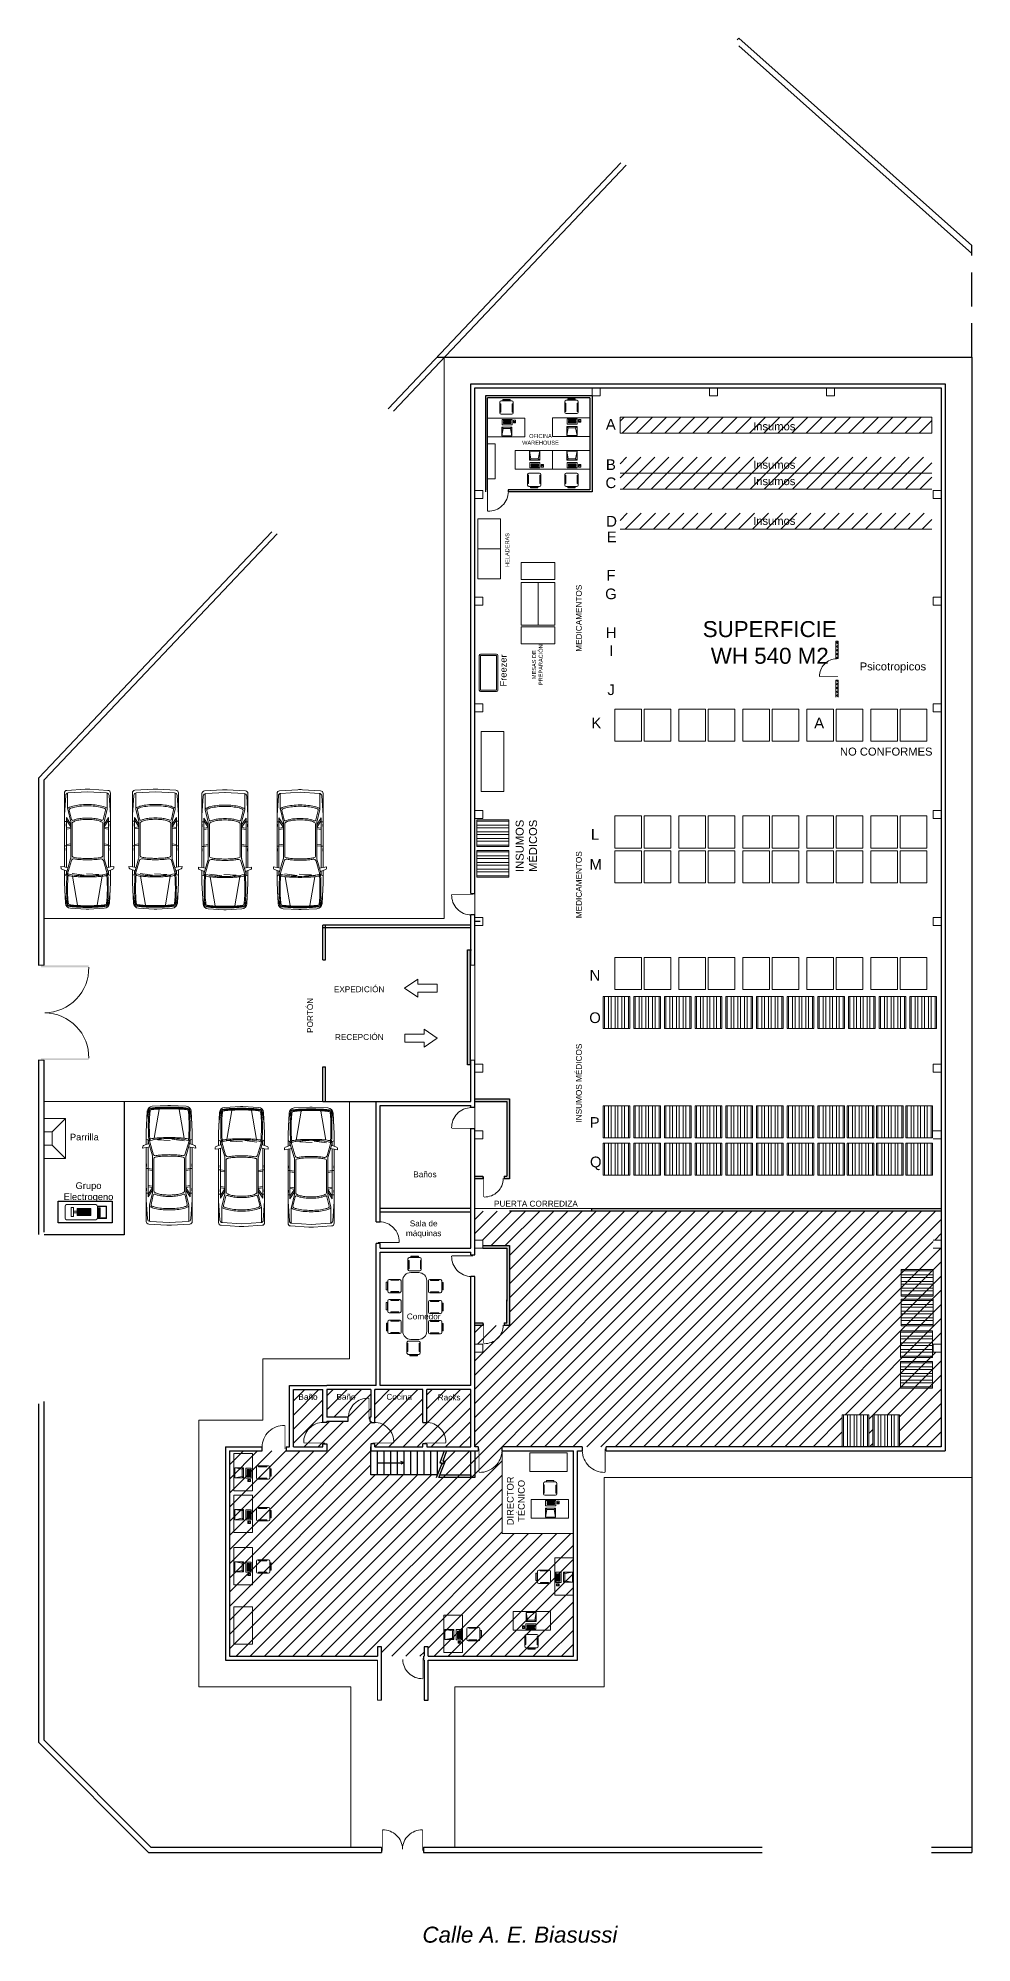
# Model space of a CAD drawing. Header units: millimetres. Extents: x 129.4 to 164.4, y 56.8 to 128.2.
import ezdxf

# ---------------------------------------------------------------- set-up
doc = ezdxf.new("R2010")
doc.units = ezdxf.units.MM
doc.linetypes.add('HIDDENX2', pattern=[19.05, 12.7, -6.35])
for name, color, linetype, lineweight in [('MOBILIARIO', 252, 'Continuous', 13), ('Rayado', 7, 'Continuous', 5), ('Textos', 7, 'Continuous', 13), ('Vereda', 253, 'Continuous', 9)]:
    doc.layers.add(name, color=color, linetype=linetype, lineweight=lineweight)
doc.styles.add('Tam', font='arial.ttf', dxfattribs={"height": 0.05})
pattern_1 = [(45, (7.44828, 58.65424), (-0.26516504, 0.26516504), [])]

# ---------------------------------------------------------------- blocks, each defined once
blk = doc.blocks.new('A$C55652626')
at = {"layer": 'MOBILIARIO', "linetype": 'Continuous'}
for p, q in [((0.0549, 0.05), (0.0549, 0.4483)), ((0.1049, 0.4983), (0.5023, 0.4983)), ((0.5023, 0), (0.1049, 0)), ((0.5523, 0.4483), (0.5523, 0.05))]:
    blk.add_line(p, q, dxfattribs=at)
for points in [[(0, 0.1087), (0, 0.3889), (0.0427, 0.3889), (0.0427, 0.1087)], [(0.1654, 0.4663), (0.1654, 0.4876), (0.4749, 0.4876), (0.4749, 0.4663)], [(0.1681, 0.0207), (0.1681, 0.0394), (0.4749, 0.0394), (0.4749, 0.0207)]]:
    blk.add_lwpolyline(points, close=True, dxfattribs=at)
for centre, start, end in [((0.1049, 0.4483), 90, 180), ((0.1049, 0.05), 180, 270), ((0.5023, 0.4483), 0, 90), ((0.5023, 0.05), 270, 0)]:
    blk.add_arc(centre, 0.05, start, end, dxfattribs=at)
blk = doc.blocks.new('A$C72337FE4')
at = {"linetype": 'Continuous'}
for p, q in [((0.53477, 1.370186), (0.91577, 1.370186)), ((0.58557, 1.090785), (0.53477, 1.370186)), ((0.53477, 1.039985), (0.53477, 1.370186)), ((0.53477, 1.039985), (0.58557, 1.090785)), ((0.91577, 1.039985), (0.53477, 1.039985)), ((0.545277, 0.749245), (0.545277, 0.952445)), ((0.545277, 0.952445), (0.926277, 0.952445)), ((0.926277, 0.749245), (0.545277, 0.749245)), ((0.86497, 1.090785), (0.58557, 1.090785)), ((0.596077, 0.901645), (0.596077, 0.825445)), ((0.875477, 0.901645), (0.596077, 0.901645)), ((0.875477, 0.876245), (0.596077, 0.876245)), ((0.596077, 0.850845), (0.875477, 0.850845)), ((0.596077, 0.825445), (0.875477, 0.825445)), ((0.596077, 0.800045), (0.596077, 0.774645)), ((0.875477, 0.800045), (0.596077, 0.800045)), ((0.596077, 0.774645), (0.875477, 0.774645)), ((0.91577, 1.370186), (0.86497, 1.090785)), ((0.86497, 1.090785), (0.91577, 1.039985)), ((0.875477, 0.825445), (0.875477, 0.901645)), ((0.875477, 0.774645), (0.875477, 0.800045)), ((0.91577, 1.370186), (0.91577, 1.039985)), ((0.926277, 0.952445), (0.926277, 0.749245)), ((1.053277, 0.876245), (0.977077, 0.876245)), ((0.977077, 0.876245), (0.977077, 0.774645)), ((0.977077, 0.774645), (1.053277, 0.774645)), ((1.040577, 0.850845), (0.989777, 0.850845)), ((0.989777, 0.850845), (0.989777, 0.825445)), ((0.989777, 0.825445), (1.040577, 0.825445)), ((1.015177, 0.850845), (1.015177, 0.825445)), ((1.040577, 0.825445), (1.040577, 0.850845)), ((1.053277, 0.774645), (1.053277, 0.876245))]:
    blk.add_line(p, q, dxfattribs=at)
at = {"layer": 'MOBILIARIO'}
blk.add_lwpolyline([(0, 1.406141), (0, 0.706141), (1.4, 0.706141), (1.4, 1.406141)], close=True, dxfattribs=at)
at = {"layer": 'MOBILIARIO', "rotation": 90}
blk.add_blockref('A$C55652626', (0.961163, 0), dxfattribs=at)
blk = doc.blocks.new('A$C0FBA5808')
for p, q in [((0, 0.05), (0, 1.35)), ((0.05, 1.4), (0.65, 1.4)), ((0.05, 1.35), (0.65, 1.35)), ((0.05, 0.05), (0.05, 1.35)), ((0.65, 1.35), (0.65, 0.05)), ((0.7, 1.35), (0.7, 0.05)), ((0.65, 0.05), (0.05, 0.05)), ((0.65, 0), (0.05, 0))]:
    blk.add_line(p, q)
for centre, start, end in [((0.05, 1.35), 90, 180), ((0.65, 1.35), 0, 90), ((0.05, 0.05), 180, 270), ((0.65, 0.05), 270, 0)]:
    blk.add_arc(centre, 0.05, start, end)
blk = doc.blocks.new('A$C4A8872E1')
at = {"layer": 'MOBILIARIO'}
for p, q in [((0, 1.032754), (0.477751, 1.732104)), ((0.267751, 0), (0.477751, 0))]:
    blk.add_line(p, q, dxfattribs=at)
at = {"layer": 'MOBILIARIO', "linetype": 'Continuous'}
for p, q in [((0, 1.032754), (0.267751, 1.032754)), ((0.267751, 1.032754), (0.267751, 0)), ((0.956254, 1.032754), (0.477751, 1.732104)), ((0.688503, 0), (0.688503, 1.032754)), ((0.688503, 1.032754), (0.956254, 1.032754)), ((0.267751, 0), (0.688503, 0))]:
    blk.add_line(p, q, dxfattribs=at)
blk = doc.blocks.new('A$C321A6400')
at = {"layer": 'MOBILIARIO', "linetype": 'Continuous'}
blk.add_arc((0.046696, 0.751474), 0.751667, 268.703012, 359.339479, dxfattribs=at)
blk.add_solid([(0, 0.805135), (0, 0), (0.029682, 0.805135), (0.029682, 0)], dxfattribs=at)
blk = doc.blocks.new('A$C04FE6DDC')
at = {"ltscale": 0.1}
blk.add_hatch(color=256, dxfattribs=at).paths.add_polyline_path([(0.1, 4.3), (0, 4.3), (0, 0), (0.1, 0)])
for p, q in [((0, 0), (0, 4.3)), ((0, 4.3), (0.1, 4.3)), ((0.1, 4.3), (0.1, 0)), ((0.1, 0), (0, 0))]:
    blk.add_line(p, q, dxfattribs=at)
blk = doc.blocks.new('car6')
for p, q in [((0, 909.500232), (30.959333, 1496.602268)), ((223.184557, 1686.692142), (998.172752, 1727.05611)), ((998.172752, 1727.05611), (1463.675517, 1727.05611)), ((1264.975588, 1715.126791), (1264.975588, 1726.834377)), ((1272.235185, 980.406231), (1335.555481, 1440.917474)), ((1345.09626, 1654.166791), (1325.935588, 1654.166791)), ((1819.745658, 1464.523549), (1328.405708, 1605.919774)), ((1344.251368, 1654.278463), (1438.1528, 1654.278463)), ((1887.210504, 1494.1841), (1344.419368, 1654.109868)), ((1438.052126, 1653.991391), (1463.712456, 1727.161442)), ((1463.675517, 1727.05611), (1500.416474, 1821.91487)), ((1535.865437, 1854.344388), (1598.732444, 1858.486726)), ((1554.764205, 1592.134722), (1580.61372, 1726.286069)), ((1566.502467, 1654.278463), (3433.627405, 1654.278463)), ((1580.762098, 1727.05611), (1598.732444, 1858.486726)), ((1580.762098, 1727.05611), (4351.460729, 1727.05611)), ((1921.697959, 1488.151749), (3265.025607, 1488.151749)), ((1992.177982, 1437.351749), (3217.305672, 1437.351749)), ((2194.158153, 1727.25572), (2194.158153, 1712.124832)), ((2194.158153, 1712.124832), (2290.617562, 1712.124832)), ((2290.617562, 1712.124832), (2290.617562, 1725.364359)), ((2370.054722, 1654.278463), (2370.054722, 1727.05611)), ((2394.434049, 1488.151749), (2370.415729, 1654.278463)), ((2445.762236, 1488.151749), (2421.743916, 1654.278463)), ((3024.987573, 1488.151749), (3000.969253, 1654.278463)), ((3076.315761, 1488.151749), (3052.297441, 1654.278463)), ((3081.649358, 1488.151749), (3339.763592, 1654.278463)), ((3107.685493, 1727.25572), (3107.685493, 1712.124832)), ((3107.685493, 1712.124832), (3204.144902, 1712.124832)), ((3175.513171, 1488.151749), (3433.627405, 1654.278463)), ((3204.144902, 1712.124832), (3204.144902, 1725.364359)), ((3276.939085, 1489.568461), (3745.34608, 1602.569371)), ((3291.147505, 1654.278463), (3291.147505, 1727.05611)), ((3364.406069, 1458.41209), (3715.014553, 1542.994682)), ((3535.701423, 1727.05611), (4259.594475, 1677.271644)), ((3768.789237, 1604.615017), (4352.698191, 1604.615017)), ((4396.856106, 860.91611), (4354.044956, 1581.933069)), ((4493.265393, 951.350728), (4452.882105, 1631.478113)), ((0, 816.644371), (30.959333, 229.542336)), ((69.406855, 1102.167347), (130.395375, 1102.167347)), ((73.980507, 1221.586971), (1231.702188, 1420.764895)), ((1223.305865, 827.861881), (1301.017137, 1202.027266)), ((1297.407217, 436.974205), (1321.065129, 901.215918)), ((4396.856106, 865.228494), (4354.044956, 144.211535)), ((4493.265393, 774.793876), (4452.882105, 94.666491)), ((69.406855, 623.977257), (130.395375, 623.977257)), ((73.980507, 504.557633), (1231.702188, 305.379709)), ((223.184557, 39.452462), (998.172752, -0.911506)), ((1261.71872, 280.800622), (1307.107857, 660.245748)), ((1264.975588, 11.017813), (1264.975588, -0.689773)), ((1345.09626, 71.977813), (1325.935588, 71.977813)), ((1819.745658, 261.621055), (1328.405708, 120.22483)), ((1344.251368, 71.866141), (1438.1528, 71.866141)), ((1887.210504, 231.960504), (1344.419368, 72.034736)), ((1438.052126, 72.153213), (1463.712456, -1.016838)), ((1554.764205, 134.009882), (1580.61372, -0.141465)), ((1566.502467, 71.866141), (3433.627405, 71.866141)), ((1921.697959, 237.992855), (3265.025607, 237.992855)), ((1992.177982, 288.792855), (3217.305672, 288.792855)), ((2194.158153, -1.111116), (2194.158153, 14.019772)), ((2194.158153, 14.019772), (2290.617562, 14.019772)), ((2290.617562, 14.019772), (2290.617562, 0.780245)), ((2370.054722, 71.866141), (2370.054722, -0.911506)), ((2394.434049, 237.992855), (2370.415729, 71.866141)), ((2445.762236, 237.992855), (2421.743916, 71.866141)), ((3024.987573, 237.992855), (3000.969253, 71.866141)), ((3076.315761, 237.992855), (3052.297441, 71.866141)), ((3081.649358, 237.992855), (3339.763592, 71.866141)), ((3107.685493, 14.019772), (3204.144902, 14.019772)), ((3107.685493, -1.111116), (3107.685493, 14.019772)), ((3175.513171, 237.992855), (3433.627405, 71.866141)), ((3204.144902, 14.019772), (3204.144902, 0.780245)), ((3276.939085, 236.576142), (3745.34608, 123.575233)), ((3291.147505, 71.866141), (3291.147505, -0.911506)), ((3364.406069, 267.732514), (3715.014553, 183.149922)), ((3535.701423, -0.911506), (4259.594475, 48.87296)), ((3768.789237, 121.529587), (4352.698191, 121.529587)), ((998.172752, -0.911506), (1463.675517, -0.911506)), ((1463.675517, -0.911506), (1500.416474, -95.770266)), ((1535.865437, -128.199785), (1598.732444, -132.342122)), ((1580.762098, -0.911506), (4351.460729, -0.911506)), ((1580.762098, -0.911506), (1598.732444, -132.342122))]:
    blk.add_line(p, q)
for points in [[(3362.9348, 860.91611, 0.000092), (3362.934953, 861.744036, 0.026421), (3350.410055, 1098.603338, 0.036264), (3319.766679, 1268.781933, 0.075893), (3258.159489, 1413.627764, 0.259914), (3215.549246, 1437.382551, 0.259914)], [(3362.9348, 865.228494, -0.000092), (3362.934953, 864.400568, -0.026421), (3350.410055, 627.541266, -0.036264), (3319.766679, 457.362671, -0.075893), (3258.159489, 312.516839, -0.259914), (3215.549246, 288.762053, -0.259914)]]:
    blk.add_lwpolyline(points, format="xyb")
for centre, radius, start, end in [((233.753565, 1483.76719), 203.2, 92.981461, 176.378515), ((3985.292965, 1035.014143), 3915.759768, 173.922511, 177.474774), ((1655.435293, 1283.078321), 1572.733391, 168.779956, 173.922511), ((3985.292965, 1035.014143), 3885.279768, 173.922511, 177.474774), ((162.590395, 1579.212338), 50.8, 106.744463, 168.779956), ((1655.435293, 1283.078321), 1542.253391, 169.433357, 173.922511), ((3985.292965, 1035.014143), 3854.799768, 173.922511, 177.474774), ((189.273557, 1556.579656), 50.8, 100.298968, 169.433357), ((556.701217, 269.266772), 1418.747633, 100.119464, 106.744463), ((1655.435293, 1283.078321), 1511.773391, 170.424294, 173.922511), ((214.818141, 1526.112203), 50.8, 99.388551, 170.424294), ((440.680953, 173.032393), 1457.003651, 96.816657, 100.298968), ((444.210492, 138.744964), 1457.003651, 96.427481, 99.388551), ((692.619075, -1934.572521), 3579.613198, 91.696177, 96.816657), ((681.827199, -1970.522584), 3579.613198, 91.307, 96.427481), ((918.321537, -1756.871097), 3476.903099, 94.848076, 100.119464), ((793.836845, -5352.646411), 6999.185416, 88.034885, 91.696177), ((759.82586, -5389.205132), 6999.185416, 87.645708, 91.307), ((793.836845, -5352.646411), 6999.185416, 85.567777, 88.034885), ((759.82586, -5389.205132), 6999.185416, 85.699385, 87.645708), ((2840.09819, 1221.75298), 1620.661421, 168.092804, 174.805571), ((1294.073963, 1547.754176), 40.64, 129.25741, 168.092804), ((1325.935588, 1715.126791), 60.96, 180, 270), ((1337.505673, 1494.610448), 109.273587, 123.462446, 129.25741), ((2778.518499, 1150.800269), 1519.855542, 160.661032, 172.179392), ((1337.505673, 1494.610448), 109.273587, 108.971933, 123.462446), ((1326.478295, 1526.687315), 75.354146, 91.501103, 108.971933), ((1325.838206, 1551.113364), 50.919712, 88.483222, 91.501103), ((1548.35409, 1805.103414), 50.8, 104.231458, 160.674515), ((1785.258202, 1368.955901), 101.6, 347.612481, 70.15703), ((1921.697959, 1589.751749), 101.6, 250.15703, 270), ((1992.177982, 1396.711749), 40.64, 90, 162.634023), ((3265.025607, 1538.951749), 50.8, 270, 283.56317), ((3376.319547, 1409.028803), 50.8, 103.56317, 205.637497), ((3726.928031, 1493.611395), 50.8, 21.216341, 103.56317), ((3757.259558, 1553.186084), 50.8, 23.697086, 103.56317), ((2814.573153, 1139.432866), 1029.489866, 14.361415, 21.216341), ((2814.573153, 1139.432866), 1080.289866, 14.361415, 23.697086), ((4252.62358, 1575.911067), 101.6, 3.398008, 86.065779), ((4351.460729, 1625.45611), 101.6, 3.398008, 90), ((913.131304, 861.348576), 914.4, 176.981449, 180.027098), ((913.131304, 864.796028), 914.4, 179.972902, 183.018551), ((7813.229669, 866.194209), 7747.417318, 177.474774, 180), ((7813.229663, 866.194209), 7747.417312, 180, 180.039034), ((7813.229669, 859.950395), 7747.417318, 180, 182.525226), ((7813.22967, 866.194209), 7716.93732, 180, 180.039034), ((7813.229669, 866.194209), 7716.937318, 177.474774, 180), ((7813.229669, 859.950395), 7716.937318, 180, 182.525226), ((7813.229669, 866.194209), 7686.457318, 177.474774, 180), ((7813.229678, 866.194209), 7686.457327, 180, 180.039034), ((7813.229669, 859.950395), 7686.457318, 180, 182.525226), ((9220.793278, 853.240088), 8014.102576, 177.843502, 179.945121), ((9220.793278, 872.904516), 8014.102576, 180.054879, 182.156498), ((5248.264847, 1002.828738), 4038.758704, 174.805571, 177.843502), ((6098.620557, 860.418188), 4855.129652, 176.74384, 179.993207), ((6098.620557, 865.726416), 4855.129652, 180.006793, 183.25616), ((4039.991936, 977.537653), 2793.172143, 172.179392, 176.74384), ((6098.620557, 860.418188), 4250.609652, 176.74384, 179.993207), ((6098.620557, 865.726416), 4250.609652, 180.006793, 183.25616), ((4039.991936, 977.537653), 2188.652143, 172.179392, 176.74384), ((2778.518499, 1150.800269), 915.335542, 167.612481, 172.179392), ((6098.620557, 860.418188), 4199.809652, 176.74384, 179.993207), ((6098.620557, 865.726416), 4199.809652, 180.006793, 183.25616), ((4039.991936, 977.537653), 2137.852143, 172.179392, 176.74384), ((2778.518499, 1150.800269), 864.535542, 162.634023, 172.179392), ((2814.573153, 1139.432866), 572.289866, 14.361415, 25.637497), ((2163.453292, 972.721018), 1244.413302, 6.053856, 14.361415), ((1117.040427, 861.744036), 2296.694526, 0, 6.053856), ((1117.040427, 864.400568), 2296.694526, 353.946144, 360), ((1117.040458, 861.744036), 2296.694495, 359.978879, 0), ((2163.453292, 972.721018), 1701.613302, 6.053856, 14.361415), ((1117.040427, 861.744036), 2753.894526, 360, 6.053856), ((1117.040427, 864.400568), 2753.894526, 353.946144, 0), ((2163.453292, 972.721018), 1752.413302, 6.053856, 14.361415), ((1117.040487, 861.744036), 2753.894466, 359.978879, 0), ((1117.040427, 861.744036), 2804.694526, 360, 6.053856), ((1117.040427, 864.400568), 2804.694526, 353.946144, 0), ((1117.040476, 861.744036), 2804.694477, 359.978879, 0), ((2971.944754, 861.020694), 1524, 359.996068, 3.398008), ((2971.944754, 865.12391), 1524, 356.601992, 0.003932), ((233.753565, 242.377414), 203.2, 183.621485, 267.018539), ((3985.292965, 691.130461), 3915.759768, 182.525226, 186.077489), ((1655.435293, 443.066283), 1572.733391, 186.077489, 191.220044), ((3985.292965, 691.130461), 3885.279768, 182.525226, 186.077489), ((162.590395, 146.932265), 50.8, 191.220044, 253.255537), ((1655.435293, 443.066283), 1542.253391, 186.077489, 190.566643), ((3985.292965, 691.130461), 3854.799768, 182.525226, 186.077489), ((189.273557, 169.564948), 50.8, 190.566643, 259.701032), ((556.701217, 1456.877832), 1418.747633, 253.255537, 259.880536), ((1655.435293, 443.066283), 1511.773391, 186.077489, 189.575706), ((214.818141, 200.0324), 50.8, 189.575706, 260.611449), ((440.680953, 1553.112211), 1457.003651, 259.701032, 263.183343), ((444.210492, 1587.39964), 1457.003651, 260.611449, 263.572519), ((692.619075, 3660.717125), 3579.613198, 263.183343, 268.303823), ((681.827199, 3696.667188), 3579.613198, 263.572519, 268.693), ((918.321537, 3483.015701), 3476.903099, 259.880536, 265.151924), ((793.836845, 7078.791014), 6999.185416, 268.303823, 271.965115), ((759.82586, 7115.349736), 6999.185416, 268.693, 272.354292), ((793.836845, 7078.791014), 6999.185416, 271.965115, 274.432223), ((759.82586, 7115.349736), 6999.185416, 272.354292, 274.300615), ((5248.264847, 723.315866), 4038.758704, 182.156498, 185.194429), ((2840.09819, 504.391624), 1620.661421, 185.194429, 191.907196), ((4039.991936, 748.606951), 2793.172143, 183.25616, 187.820608), ((1294.073963, 178.390427), 40.64, 191.907196, 230.74259), ((1325.935588, 11.017813), 60.96, 90, 180), ((1337.505673, 231.534156), 109.273587, 230.74259, 236.537554), ((2778.518499, 575.344334), 1519.855542, 187.820608, 199.338968), ((1337.505673, 231.534156), 109.273587, 236.537554, 251.028067), ((1326.478295, 199.457288), 75.354146, 251.028067, 268.498897), ((1325.838206, 175.03124), 50.919712, 268.498897, 271.516778), ((1785.258202, 357.188703), 101.6, 289.84297, 12.387519), ((4039.991936, 748.606951), 2188.652143, 183.25616, 187.820608), ((2778.518499, 575.344334), 915.335542, 187.820608, 192.387519), ((1921.697959, 136.392855), 101.6, 90, 109.84297), ((4039.991936, 748.606951), 2137.852143, 183.25616, 187.820608), ((2778.518499, 575.344334), 864.535542, 187.820608, 197.365977), ((1992.177982, 329.432855), 40.64, 197.365977, 270), ((3265.025607, 187.192855), 50.8, 76.43683, 90), ((3376.319547, 317.115801), 50.8, 154.362503, 256.43683), ((2814.573153, 586.711738), 572.289866, 334.362503, 345.638585), ((2163.453292, 753.423586), 1244.413302, 345.638585, 353.946144), ((3726.928031, 232.533209), 50.8, 256.43683, 338.783659), ((3757.259558, 172.95852), 50.8, 256.43683, 336.302914), ((2814.573153, 586.711738), 1029.489866, 338.783659, 345.638585), ((2814.573153, 586.711738), 1080.289866, 336.302914, 345.638585), ((2163.453292, 753.423586), 1701.613302, 345.638585, 353.946144), ((2163.453292, 753.423586), 1752.413302, 345.638585, 353.946144), ((4252.62358, 150.233537), 101.6, 273.934221, 356.601992), ((4351.460729, 100.688494), 101.6, 270, 356.601992), ((1548.35409, -78.95881), 50.8, 199.325485, 255.768542)]:
    blk.add_arc(centre, radius, start, end)
blk = doc.blocks.new('A$C5AA56A8C')
for p, q in [((0, 1.2), (1, 1.2)), ((0, 0), (0, 1.2)), ((0.05, 1.2), (0.05, 0)), ((0.2, 0), (0.2, 1.2)), ((0.3, 1.2), (0.3, 0)), ((0.45, 0), (0.45, 1.2)), ((0.55, 1.2), (0.55, 0)), ((0.7, 0), (0.7, 1.2)), ((0.8, 1.2), (0.8, 0)), ((0.95, 0), (0.95, 1.2)), ((1, 1.2), (1, 0)), ((1, 0), (0, 0)), ((0.1, 0), (0.25, 0))]:
    blk.add_line(p, q)
blk = doc.blocks.new('A$C208F6F0A')
at = {"layer": 'MOBILIARIO', "linetype": 'Continuous'}
for p, q in [((0.0549, 0.4483), (0.0549, 0.05)), ((0.5023, 0.4983), (0.1049, 0.4983)), ((0.1049, 0), (0.5023, 0)), ((0.5523, 0.05), (0.5523, 0.4483))]:
    blk.add_line(p, q, dxfattribs=at)
for points in [[(0, 0.3896), (0, 0.1094), (0.0427, 0.1094), (0.0427, 0.3896)], [(0.1654, 0.032), (0.1654, 0.0107), (0.4749, 0.0107), (0.4749, 0.032)], [(0.1681, 0.4776), (0.1681, 0.4589), (0.4749, 0.4589), (0.4749, 0.4776)]]:
    blk.add_lwpolyline(points, close=True, dxfattribs=at)
for centre, start, end in [((0.1049, 0.4483), 90, 180), ((0.1049, 0.05), 180, 270), ((0.5023, 0.4483), 0, 90), ((0.5023, 0.05), 270, 0)]:
    blk.add_arc(centre, 0.05, start, end, dxfattribs=at)
blk = doc.blocks.new('A$C7AB60A8A')
at = {"layer": 'MOBILIARIO', "linetype": 'Continuous'}
for p, q in [((0.0549, 0.4483), (0.0549, 0.05)), ((0.5023, 0.4983), (0.1049, 0.4983)), ((0.1049, 0), (0.5023, 0)), ((0.5523, 0.05), (0.5523, 0.4483))]:
    blk.add_line(p, q, dxfattribs=at)
for points in [[(0, 0.3896), (0, 0.1094), (0.0427, 0.1094), (0.0427, 0.3896)], [(0.1654, 0.032), (0.1654, 0.0107), (0.4749, 0.0107), (0.4749, 0.032)], [(0.1681, 0.4776), (0.1681, 0.4589), (0.4749, 0.4589), (0.4749, 0.4776)]]:
    blk.add_lwpolyline(points, close=True, dxfattribs=at)
for centre, start, end in [((0.1049, 0.4483), 90, 180), ((0.1049, 0.05), 180, 270), ((0.5023, 0.4483), 0, 90), ((0.5023, 0.05), 270, 0)]:
    blk.add_arc(centre, 0.05, start, end, dxfattribs=at)
blk = doc.blocks.new('A$C0773632D')
at = {"layer": 'MOBILIARIO'}
for p, q in [((2.819095, 1.515605), (0.919095, 1.515605)), ((0.619095, 1.215605), (0.619095, 0.915605)), ((3.119095, 0.915605), (3.119095, 1.215605)), ((0.919095, 0.615605), (2.819095, 0.615605))]:
    blk.add_line(p, q, dxfattribs=at)
for centre, start, end in [((0.919095, 1.215605), 90, 180), ((2.819095, 1.215605), 360, 90), ((0.919095, 0.915605), 180, 270), ((2.819095, 0.915605), 270, 0)]:
    blk.add_arc(centre, 0.3, start, end, dxfattribs=at)
for name, p, rotation in [('A$C7AB60A8A', (0.827541, 2.135132), 270), ('A$C7AB60A8A', (1.58186, 2.135132), 270), ('A$C7AB60A8A', (2.362225, 2.133049), 270), ('A$C208F6F0A', (3.741666, 1.311485), 180), ('A$C7AB60A8A', (1.331549, 0.002083), 90), ('A$C7AB60A8A', (2.111913, 0), 90), ('A$C7AB60A8A', (2.866232, 0), 90)]:
    blk.add_blockref(name, p, dxfattribs=dict(at, rotation=rotation))
blk.add_blockref('A$C208F6F0A', (0, 0.775628), dxfattribs=at)
blk = doc.blocks.new('A$C5E8D75D4')
for p, q in [((0, 1.817656), (0, 0.52764)), ((0.616892, 1.921685), (0.104029, 1.921685)), ((0.720921, 0.52764), (0.720921, 1.817656)), ((0.52753, 1.35581), (0.21177, 1.35581)), ((0.21177, 0.720295), (0.21177, 1.35581)), ((0.23445, 1.35581), (0.23445, 0.720295)), ((0.25335, 0.720295), (0.25335, 1.35581)), ((0.28737, 0.720295), (0.28737, 1.35581)), ((0.30627, 0.720295), (0.30627, 1.35581)), ((0.3257, 1.527892), (0.3257, 1.35581)), ((0.34029, 0.720295), (0.34029, 1.35581)), ((0.35919, 0.720295), (0.35919, 1.35581)), ((0.39321, 0.720295), (0.39321, 1.35581)), ((0.4013, 1.35581), (0.4013, 1.527892)), ((0.41211, 0.720295), (0.41211, 1.35581)), ((0.44613, 0.720295), (0.44613, 1.35581)), ((0.46503, 0.720295), (0.46503, 1.35581)), ((0.49905, 0.720295), (0.49905, 1.35581)), ((0.51795, 0.720295), (0.51795, 1.35581)), ((0.52753, 0.720295), (0.52753, 1.35581)), ((0.104029, 0.423611), (0.616892, 0.423611)), ((0.541957, 0.362231), (0.1767, 0.362231)), ((0.541957, 0.343746), (0.1767, 0.343746)), ((0.21177, 0.720295), (0.52753, 0.720295))]:
    blk.add_line(p, q)
for points in [[(0.571558, 1.631868), (0.571558, 1.527892), (0.155442, 1.527892), (0.155442, 1.631868)], [(0.56617, 0.403855), (0.56617, 0.29988), (0.150054, 0.29988), (0.150054, 0.403855)]]:
    blk.add_lwpolyline(points, close=True)
for points in [[(0.635617, 0.415903), (0.635617, 0), (0.073861, 0), (0.073861, 0.4263)], [(0.614822, 0.415903), (0.614822, 0.020795), (0.094656, 0.020795), (0.094656, 0.4263)]]:
    blk.add_lwpolyline(points)
for centre, start, end in [((0.104029, 1.817656), 90, 180), ((0.616892, 1.817656), 360, 90), ((0.104029, 0.52764), 180, 270), ((0.616892, 0.52764), 270, 0)]:
    blk.add_arc(centre, 0.104029, start, end)
blk = doc.blocks.new('A$C5EFD3F97')
for p, q in [((0, 3), (0, 0)), ((1.2, 3), (0, 3)), ((1.2, 0), (1.2, 3)), ((0, 0), (1.2, 0))]:
    blk.add_line(p, q)
at = {"ltscale": 0.1, "xscale": 1.2, "yscale": 1.2, "zscale": 1.2}
blk.add_blockref('A$C5E8D75D4', (0.164477, 0.316741), dxfattribs=at)
blk = doc.blocks.new('A$C2D604A41')
at = {"layer": 'MOBILIARIO'}
for p, q in [((-1.1, 1.252068), (-1.1, 2.252068)), ((-1.1, 2.252068), (0.1, 2.252068)), ((0.1, 2.252068), (0.1, 1.252068)), ((0.1, 1.352068), (0.1, 1.502068)), ((0.1, 1.252068), (-1.1, 1.252068)), ((-1.1, 0.152068), (-1.1, 1.152068)), ((-1.1, 1.152068), (0.1, 1.152068)), ((0.1, 1.152068), (0.1, 0.152068)), ((0.1, 0.152068), (-1.1, 0.152068)), ((0.1, 0.252068), (0.1, 0.402068))]:
    blk.add_line(p, q, dxfattribs=at)

msp = doc.modelspace()

# ---------------------------------------------------------------- hatches: boundary and pattern name
at = {"ltscale": 0.1}
h = msp.add_hatch(color=252, dxfattribs=at)
h.paths.add_polyline_path([(146.043, 85.538), (145.743, 85.538), (145.743, 85.438), (146.043, 85.438)], flags=16)
h.paths.add_polyline_path([(147.043, 88.438), (145.743, 88.438), (145.743, 88.338), (146.943, 88.338), (146.943, 85.538), (146.843, 85.538), (146.843, 85.438), (147.043, 85.438)])
at = {"layer": 'MOBILIARIO'}
h = msp.add_hatch(dxfattribs=at)
h.set_pattern_fill('ANSI31', color=256, scale=3, style=0)
h.set_pattern_definition(pattern_1)
h.paths.add_polyline_path([(162.893, 113.988), (151.193, 113.988), (151.193, 113.388), (162.893, 113.388)])
h = msp.add_hatch(dxfattribs=at)
h.set_pattern_fill('ANSI31', color=256, scale=3, style=0)
h.set_pattern_definition(pattern_1)
h.paths.add_polyline_path([(162.893, 112.488), (151.193, 112.488), (151.193, 111.888), (162.893, 111.888)])
h = msp.add_hatch(dxfattribs=at)
h.set_pattern_fill('ANSI31', color=256, scale=3, style=0)
h.set_pattern_definition(pattern_1)
h.paths.add_polyline_path([(162.893, 111.888), (151.193, 111.888), (151.193, 111.288), (162.893, 111.288)])
h = msp.add_hatch(dxfattribs=at)
h.set_pattern_fill('ANSI31', color=256, scale=3, style=0)
h.set_pattern_definition(pattern_1)
h.paths.add_polyline_path([(162.893, 110.388), (151.193, 110.388), (151.193, 109.788), (162.893, 109.788)])
h = msp.add_hatch(dxfattribs=at)
h.set_pattern_fill('ANSI37', color=256, scale=0.8, style=0)
h.set_pattern_definition([(135, (211.57638, 62.47052), (0.07071068, 0.07071068), []), (45, (211.57638, 62.47052), (0.07071068, -0.07071068), [])])
h.paths.add_polyline_path([(159.293, 105.588), (159.372, 105.588), (159.372, 104.942), (159.293, 104.942)])
h = msp.add_hatch(dxfattribs=at)
h.set_pattern_fill('ANSI37', color=256, scale=0.8, style=0)
h.set_pattern_definition([(135, (211.57638, 62.47052), (0.07071068, 0.07071068), []), (45, (211.57638, 62.47052), (0.07071068, -0.07071068), [])])
h.paths.add_polyline_path([(159.293, 104.134), (159.372, 104.134), (159.372, 103.488), (159.293, 103.488)])
h = msp.add_hatch(dxfattribs=at)
h.set_pattern_fill('ANSI31', color=256, scale=3, style=0)
h.set_pattern_definition([(45, (6.44828, 67.65424), (-0.265165, 0.265165), [])])
h.paths.add_polyline_path([(149.443, 72.136), (146.767, 72.136), (146.767, 75.388), (159.529, 75.388), (159.529, 76.588), (160.529, 76.588), (160.529, 75.388), (160.679, 75.388), (160.679, 76.588), (161.679, 76.588), (161.679, 75.388), (163.243, 75.388), (163.243, 78.938), (162.943, 78.938), (162.943, 79.238), (163.243, 79.238), (163.243, 82.838), (162.943, 82.838), (162.943, 83.138), (163.243, 83.138), (163.243, 84.228), (147.043, 84.228), (146.843, 84.228), (146.043, 84.228), (145.743, 84.228), (145.743, 83.138), (146.043, 83.138), (146.043, 82.938), (147.043, 82.938), (147.043, 79.939), (146.815, 79.939), (146.043, 79.939), (145.743, 79.939), (145.743, 79.238), (146.043, 79.238), (146.043, 78.938), (145.743, 78.938), (145.743, 75.388), (145.867, 75.388), (145.867, 75.238), (144.593, 75.238), (144.427, 74.788), (144.523, 74.788), (144.343, 74.34), (144.343, 74.338), (141.843, 74.338), (141.843, 75.496), (141.993, 75.496), (141.993, 75.388), (143.793, 75.388), (143.793, 75.496), (143.943, 75.496), (143.943, 75.388), (145.593, 75.388), (145.593, 77.538), (143.943, 77.538), (143.943, 76.306), (143.793, 76.306), (143.793, 77.538), (141.993, 77.538), (141.993, 76.306), (141.843, 76.306), (141.843, 76.349), (141.809, 76.349), (141.809, 76.499), (141.843, 76.499), (141.843, 77.538), (140.193, 77.538), (140.193, 76.499), (140.999, 76.499), (140.999, 76.349), (140.193, 76.349), (140.193, 76.306), (140.043, 76.306), (140.043, 77.538), (138.943, 77.538), (138.943, 75.388), (140.043, 75.388), (140.043, 75.496), (140.193, 75.496), (140.193, 75.238), (136.543, 75.238), (136.543, 67.538), (142.093, 67.538), (142.093, 67.888), (142.243, 67.888), (142.243, 67.538), (143.843, 67.538), (143.843, 67.888), (143.993, 67.888), (143.993, 67.538), (149.443, 67.538)])
at = {"layer": 'Rayado', "ltscale": 0.1}
h = msp.add_hatch(color=8, dxfattribs=at)
h.paths.add_polyline_path([(147.043, 82.938), (146.043, 82.938), (146.043, 82.838), (146.943, 82.838), (146.943, 80.899), (146.943, 80.899), (146.943, 80.039), (146.843, 80.039), (146.843, 79.939), (147.043, 79.939)])
h.paths.add_polyline_path([(146.043, 80.039), (145.743, 80.039), (145.743, 79.939), (146.043, 79.939)])

# ---------------------------------------------------------------- linework, layer by layer
at = {"linetype": 'HIDDENX2'}
for p, q in [((129.393, 100.467), (155.655, 128.2)), ((129.593, 100.388), (155.652, 127.906)), ((164.393, 120.128), (155.652, 127.906)), ((164.393, 120.425), (155.655, 128.2)), ((129.393, 93.442), (129.393, 100.467)), ((129.593, 93.442), (129.593, 100.388)), ((129.393, 64.305), (129.393, 89.888)), ((129.593, 64.388), (129.593, 89.888)), ((129.393, 64.305), (133.51, 60.188)), ((129.593, 64.388), (133.593, 60.388)), ((133.51, 60.188), (142.241, 60.188)), ((133.593, 60.388), (142.241, 60.388)), ((143.825, 60.388), (164.393, 60.388)), ((143.825, 60.188), (164.393, 60.188))]:
    msp.add_line(p, q, dxfattribs=at)
at = {"linetype": 'HIDDENX2', "ltscale": 0.1}
msp.add_line((164.393, 116.238), (164.393, 120.425), dxfattribs=at)
for p, q in [((144.327, 116.238), (164.393, 116.238)), ((164.393, 116.238), (164.393, 60.188)), ((145.593, 96.138), (145.593, 115.238)), ((145.593, 115.238), (163.393, 115.238)), ((145.743, 96.138), (145.743, 115.088)), ((145.743, 115.088), (158.443, 115.088)), ((146.143, 115.088), (150.143, 115.088)), ((146.513, 115.088), (150.113, 115.088)), ((158.443, 115.088), (163.243, 115.088)), ((163.243, 115.088), (163.243, 75.388)), ((163.393, 115.238), (163.393, 75.238)), ((150.143, 114.788), (146.143, 114.788)), ((146.143, 114.788), (146.143, 111.188)), ((149.773, 114.788), (146.173, 114.788)), ((146.223, 111.268), (146.223, 114.708)), ((150.063, 114.708), (146.223, 114.708)), ((150.063, 114.708), (150.063, 111.268)), ((150.143, 114.788), (150.143, 111.188)), ((150.063, 111.268), (146.996, 111.268)), ((150.143, 111.188), (146.996, 111.188)), ((145.593, 96.138), (145.743, 96.138)), ((145.593, 93.442), (145.593, 95.327)), ((145.743, 95.327), (145.593, 95.327)), ((145.743, 93.442), (145.743, 95.327)), ((145.943, 95.088), (145.743, 95.088)), ((145.593, 88.338), (145.593, 89.888)), ((145.743, 88.119), (145.743, 89.888)), ((140.043, 88.338), (145.593, 88.338)), ((142.043, 83.823), (142.043, 88.338)), ((142.193, 83.823), (142.193, 88.188)), ((142.193, 88.188), (145.593, 88.188)), ((145.593, 88.119), (145.593, 88.188)), ((145.593, 88.119), (145.743, 88.119)), ((145.593, 82.838), (145.593, 87.308)), ((145.743, 87.308), (145.593, 87.308)), ((145.743, 82.587), (145.743, 87.308)), ((146.043, 85.538), (146.043, 85.438)), ((146.843, 85.538), (146.843, 85.438)), ((142.043, 83.823), (142.193, 83.823)), ((142.043, 77.688), (142.043, 83.013)), ((142.193, 83.013), (142.043, 83.013)), ((142.193, 82.838), (145.593, 82.838)), ((142.193, 77.688), (142.193, 82.688)), ((142.193, 82.688), (145.593, 82.688)), ((145.593, 82.587), (145.593, 82.688)), ((145.593, 82.587), (145.743, 82.587)), ((145.593, 77.688), (145.593, 81.776)), ((145.743, 81.776), (145.593, 81.776)), ((145.743, 75.388), (145.743, 81.776)), ((146.943, 80.039), (146.943, 80.899)), ((146.043, 80.039), (146.043, 79.939)), ((146.843, 80.039), (146.843, 79.939)), ((138.793, 75.388), (138.793, 77.688)), ((138.793, 77.688), (140.193, 77.688)), ((138.943, 75.388), (138.943, 77.538)), ((138.943, 77.538), (140.043, 77.538)), ((140.043, 76.306), (140.043, 77.538)), ((142.043, 77.688), (140.193, 77.688)), ((140.193, 77.538), (140.193, 76.499)), ((141.843, 77.538), (140.193, 77.538)), ((141.843, 77.538), (141.843, 76.499)), ((143.793, 77.538), (141.993, 77.538)), ((141.993, 76.306), (141.993, 77.538)), ((145.593, 77.688), (142.193, 77.688)), ((143.793, 76.306), (143.793, 77.538)), ((143.943, 76.306), (143.943, 77.538)), ((145.593, 77.538), (143.943, 77.538)), ((145.593, 75.388), (145.593, 77.538)), ((140.999, 76.499), (140.193, 76.499)), ((140.999, 76.349), (140.999, 76.499)), ((141.843, 76.499), (141.809, 76.499)), ((141.809, 76.499), (141.809, 76.349)), ((140.193, 76.306), (140.043, 76.306)), ((140.193, 76.349), (140.193, 76.306)), ((140.193, 76.349), (140.999, 76.349)), ((141.809, 76.349), (141.843, 76.349)), ((141.843, 76.349), (141.843, 76.306)), ((141.843, 76.306), (141.993, 76.306)), ((143.793, 76.306), (143.943, 76.306)), ((136.393, 75.388), (136.393, 67.388)), ((136.393, 75.388), (137.764, 75.388)), ((136.543, 75.238), (136.543, 67.538)), ((136.543, 75.238), (137.763, 75.238)), ((137.763, 75.238), (137.763, 75.388)), ((138.663, 75.388), (138.793, 75.388)), ((138.663, 75.388), (138.663, 75.238)), ((138.663, 75.238), (140.193, 75.238)), ((138.943, 75.388), (140.043, 75.388)), ((140.043, 75.388), (140.043, 75.496)), ((140.043, 75.496), (140.193, 75.496)), ((140.193, 75.496), (140.193, 75.388)), ((140.193, 75.388), (140.193, 75.238)), ((141.843, 75.496), (141.843, 75.388)), ((141.993, 75.496), (141.843, 75.496)), ((141.843, 75.238), (141.843, 75.388)), ((141.843, 75.388), (141.843, 75.238)), ((141.843, 75.238), (145.593, 75.238)), ((141.843, 74.338), (141.843, 75.238)), ((141.993, 75.388), (141.993, 75.496)), ((141.993, 75.388), (143.793, 75.388)), ((142.093, 74.338), (142.093, 75.238)), ((142.343, 74.338), (142.343, 75.238)), ((142.593, 74.338), (142.593, 75.238)), ((142.843, 74.338), (142.843, 75.238)), ((143.093, 74.338), (143.093, 75.238)), ((143.343, 74.338), (143.343, 75.238)), ((143.593, 74.338), (143.593, 75.238)), ((143.793, 75.388), (143.793, 75.496)), ((143.943, 75.496), (143.793, 75.496)), ((143.843, 74.338), (143.843, 75.238)), ((143.943, 75.496), (143.943, 75.388)), ((143.943, 75.388), (145.593, 75.388)), ((144.093, 74.338), (144.093, 75.238)), ((144.343, 74.338), (144.343, 75.238)), ((144.593, 75.238), (144.427, 74.788)), ((144.685, 75.238), (144.544, 74.852)), ((145.593, 75.238), (145.867, 75.238)), ((145.867, 75.388), (145.743, 75.388)), ((145.867, 75.388), (145.867, 75.238)), ((149.775, 75.388), (146.767, 75.388)), ((146.767, 75.238), (146.767, 75.388)), ((146.767, 75.238), (149.443, 75.238)), ((149.443, 67.538), (149.443, 75.238)), ((149.593, 67.388), (149.593, 75.238)), ((149.593, 75.238), (149.775, 75.238)), ((149.775, 75.388), (149.775, 75.238)), ((163.243, 75.388), (150.675, 75.388)), ((150.675, 75.238), (150.675, 75.388)), ((150.675, 75.238), (163.393, 75.238)), ((144.343, 74.338), (141.843, 74.338)), ((142.093, 74.788), (143.093, 74.788)), ((143.093, 74.788), (142.968, 74.838)), ((143.093, 74.788), (142.968, 74.738)), ((144.523, 74.788), (144.299, 74.23)), ((144.639, 74.852), (144.387, 74.222)), ((144.427, 74.788), (144.523, 74.788)), ((144.544, 74.852), (144.639, 74.852)), ((142.243, 67.888), (142.093, 67.888)), ((142.093, 67.888), (142.093, 67.538)), ((142.243, 67.538), (142.243, 67.888)), ((143.993, 67.888), (143.843, 67.888)), ((143.843, 67.888), (143.843, 67.538)), ((143.993, 67.538), (143.993, 67.888)), ((136.393, 67.388), (142.093, 67.388)), ((136.543, 67.538), (142.093, 67.538)), ((142.243, 67.538), (142.251, 67.538)), ((142.243, 67.388), (142.251, 67.388)), ((142.243, 65.888), (142.243, 67.388)), ((142.251, 67.388), (142.251, 67.538)), ((143.835, 67.538), (143.843, 67.538)), ((143.835, 67.388), (143.835, 67.538)), ((143.835, 67.388), (143.843, 67.388)), ((143.843, 67.388), (143.843, 65.888)), ((143.993, 67.538), (149.443, 67.538)), ((143.993, 67.388), (149.593, 67.388)), ((143.993, 65.888), (143.993, 67.388)), ((143.843, 65.888), (143.993, 65.888)), ((142.241, 60.388), (142.241, 60.188)), ((143.825, 60.388), (143.825, 60.188))]:
    msp.add_line(p, q)
at = {"ltscale": 0.1}
for p, q in [((140.043, 93.64), (140.043, 94.942)), ((145.593, 94.942), (140.043, 94.942)), ((145.593, 94.842), (140.043, 94.842)), ((140.143, 93.64), (140.143, 94.942)), ((145.576, 94.015), (145.622, 94.015)), ((140.043, 88.338), (140.043, 89.64)), ((140.143, 88.338), (140.143, 89.64)), ((145.576, 89.715), (145.601, 89.715)), ((132.593, 88.338), (132.593, 83.338)), ((145.743, 88.438), (147.043, 88.438)), ((145.743, 88.338), (146.943, 88.338)), ((146.943, 88.338), (146.943, 85.538)), ((147.043, 88.438), (147.043, 85.438)), ((145.743, 85.538), (146.043, 85.538)), ((146.043, 85.438), (145.743, 85.438)), ((146.843, 85.538), (146.943, 85.538)), ((147.043, 85.438), (146.843, 85.438)), ((142.193, 84.338), (145.593, 84.338)), ((145.593, 84.188), (142.193, 84.188)), ((163.243, 84.228), (147.043, 84.228)), ((132.593, 83.338), (129.593, 83.338)), ((142.193, 82.838), (142.193, 83.013)), ((146.043, 82.938), (147.043, 82.938)), ((146.043, 82.838), (146.943, 82.838)), ((146.943, 82.838), (146.943, 80.849)), ((147.043, 82.938), (147.043, 79.939)), ((145.743, 80.039), (146.043, 80.039)), ((146.843, 80.039), (146.943, 80.039)), ((146.043, 79.939), (145.743, 79.939)), ((147.043, 79.939), (146.843, 79.939))]:
    msp.add_line(p, q, dxfattribs=at)
for points in [[(146.996, 111.268), (146.996, 111.188)], [(144.433, 74.338), (145.593, 74.338), (145.593, 74.238), (144.393, 74.238)]]:
    msp.add_lwpolyline(points)
for points in [[(140.043, 93.64), (140.143, 93.64)], [(140.043, 89.64), (140.143, 89.64)]]:
    msp.add_lwpolyline(points, dxfattribs=at)
msp.add_lwpolyline([(130.118, 84.594), (132.143, 84.594), (132.143, 83.784), (130.118, 83.784)], close=True, dxfattribs=at)
for points in [[(150.129, 84.328), (163.243, 84.328), (163.243, 84.228), (150.129, 84.228)], [(145.743, 74.238), (145.593, 74.238), (145.593, 75.238), (145.743, 75.238)]]:
    msp.add_lwpolyline(points, close=True)
at = {"layer": 'MOBILIARIO'}
for p, q in [((144.593, 95.191), (144.593, 116.238)), ((151.193, 113.388), (162.893, 113.388)), ((151.193, 111.888), (162.893, 111.888)), ((151.193, 111.288), (162.893, 111.288)), ((151.193, 109.788), (162.893, 109.788)), ((159.372, 105.588), (159.293, 105.588)), ((159.293, 105.588), (159.293, 104.942)), ((159.372, 104.942), (159.372, 105.588)), ((159.372, 104.942), (159.292, 104.942)), ((159.372, 104.134), (159.292, 104.134)), ((159.293, 104.134), (159.293, 103.488)), ((159.372, 103.488), (159.372, 104.134)), ((144.593, 95.191), (129.593, 95.191)), ((129.593, 93.442), (129.362, 93.442)), ((145.743, 93.442), (145.578, 93.442)), ((129.593, 89.888), (129.362, 89.888)), ((145.743, 89.888), (145.578, 89.888)), ((140.043, 88.338), (129.593, 88.338)), ((141.043, 78.688), (141.043, 88.338)), ((129.593, 87.7), (129.593, 86.2)), ((130.393, 87.7), (129.593, 87.7)), ((129.593, 87.2), (129.593, 86.7)), ((129.893, 87.2), (129.593, 87.2)), ((129.893, 87.2), (130.393, 87.7)), ((129.893, 86.7), (129.893, 87.2)), ((130.393, 86.2), (130.393, 87.7)), ((129.593, 86.7), (129.893, 86.7)), ((129.893, 86.7), (130.393, 86.2)), ((129.593, 86.2), (130.393, 86.2)), ((137.793, 76.388), (137.793, 78.688)), ((137.793, 78.688), (140.193, 78.688)), ((141.043, 78.688), (140.193, 78.688)), ((162.943, 79.238), (162.943, 78.938)), ((135.393, 76.388), (135.393, 66.388)), ((135.393, 76.388), (137.793, 76.388)), ((150.593, 66.388), (150.593, 74.238)), ((150.593, 74.238), (164.393, 74.238)), ((142.093, 67.388), (142.093, 65.888)), ((135.393, 66.388), (141.093, 66.388)), ((141.093, 66.388), (141.093, 60.388)), ((142.093, 65.888), (142.243, 65.888)), ((144.993, 66.388), (150.593, 66.388)), ((144.993, 66.388), (144.993, 60.388))]:
    msp.add_line(p, q, dxfattribs=at)
for points in [[(146.223, 112.988), (146.513, 112.988), (146.513, 111.68), (146.223, 111.68)], [(145.86, 107.931), (146.713, 107.931), (146.713, 110.181), (145.86, 110.181)], [(148.75, 107.903), (148.75, 108.536), (147.485, 108.536), (147.485, 107.903)], [(147.485, 106.194), (148.117, 106.194), (148.117, 107.79), (147.485, 107.79)], [(148.117, 106.194), (148.75, 106.194), (148.75, 107.79), (148.117, 107.79)], [(148.75, 106.127), (148.75, 105.494), (147.485, 105.494), (147.485, 106.127)], [(145.983, 99.955), (146.836, 99.955), (146.836, 102.205), (145.983, 102.205)], [(149.443, 72.136), (146.767, 72.136), (146.767, 75.238), (149.443, 75.238)], [(147.806, 74.459), (147.806, 75.159), (149.206, 75.159), (149.206, 74.459)], [(136.704, 69.387), (137.404, 69.387), (137.404, 67.987), (136.704, 67.987)]]:
    msp.add_lwpolyline(points, close=True, dxfattribs=at)
msp.add_lwpolyline([(146.713, 109.056), (145.86, 109.056)], dxfattribs=at)
at = {"layer": 'Rayado', "ltscale": 0.1}
for p, q in [((151.193, 113.988), (151.193, 113.388)), ((162.893, 113.988), (151.193, 113.988)), ((162.893, 113.388), (162.893, 113.988))]:
    msp.add_line(p, q, dxfattribs=at)
at = {"layer": 'Textos'}
for p, q in [((150.143, 115.088), (150.143, 114.788)), ((150.143, 114.788), (150.143, 115.088)), ((150.143, 115.029), (150.143, 114.729)), ((150.443, 114.788), (150.443, 115.088)), ((154.543, 115.088), (154.543, 114.788)), ((154.843, 114.788), (154.843, 115.088)), ((158.943, 115.088), (158.943, 114.788)), ((159.243, 114.788), (159.243, 115.088)), ((150.143, 114.788), (150.443, 114.788)), ((154.543, 114.788), (154.843, 114.788)), ((158.943, 114.788), (159.243, 114.788)), ((145.743, 111.238), (146.043, 111.238)), ((146.043, 110.938), (145.743, 110.938)), ((146.043, 111.238), (146.043, 110.938)), ((163.243, 111.238), (162.943, 111.238)), ((162.943, 111.238), (162.943, 110.938)), ((162.943, 110.938), (163.243, 110.938)), ((145.743, 107.238), (146.043, 107.238)), ((146.043, 107.238), (146.043, 106.938)), ((163.243, 107.238), (162.943, 107.238)), ((162.943, 107.238), (162.943, 106.938)), ((146.043, 106.938), (145.743, 106.938)), ((162.943, 106.938), (163.243, 106.938)), ((145.743, 103.238), (146.043, 103.238)), ((146.043, 102.938), (145.743, 102.938)), ((146.043, 103.238), (146.043, 102.938)), ((163.243, 103.238), (162.943, 103.238)), ((162.943, 103.238), (162.943, 102.938)), ((162.943, 102.938), (163.243, 102.938)), ((145.743, 99.238), (146.043, 99.238)), ((146.043, 98.938), (145.743, 98.938)), ((146.043, 99.238), (146.043, 98.938)), ((163.243, 99.238), (162.943, 99.238)), ((162.943, 99.238), (162.943, 98.938)), ((162.943, 98.938), (163.243, 98.938)), ((145.743, 95.238), (146.043, 95.238)), ((146.043, 95.238), (146.043, 94.938)), ((163.243, 95.238), (162.943, 95.238)), ((162.943, 95.238), (162.943, 94.938)), ((146.043, 94.938), (145.743, 94.938)), ((162.943, 94.938), (163.243, 94.938)), ((145.743, 89.738), (146.043, 89.738)), ((146.043, 89.438), (145.743, 89.438)), ((146.043, 89.738), (146.043, 89.438)), ((163.243, 89.738), (162.943, 89.738)), ((162.943, 89.738), (162.943, 89.438)), ((162.943, 89.438), (163.243, 89.438)), ((145.743, 87.238), (146.043, 87.238)), ((146.043, 87.238), (146.043, 86.938)), ((163.243, 87.238), (162.943, 87.238)), ((146.043, 86.938), (145.743, 86.938)), ((162.943, 86.938), (163.243, 86.938)), ((145.743, 83.138), (146.043, 83.138)), ((146.043, 82.838), (145.743, 82.838)), ((146.043, 83.138), (146.043, 82.838)), ((163.243, 83.138), (162.943, 83.138)), ((162.943, 82.838), (163.243, 82.838)), ((145.743, 79.238), (146.043, 79.238)), ((146.043, 78.938), (145.743, 78.938)), ((146.043, 79.238), (146.043, 78.938)), ((163.243, 79.238), (162.943, 79.238)), ((162.943, 78.938), (163.243, 78.938))]:
    msp.add_line(p, q, dxfattribs=at)
at = {"layer": 'Vereda', "ltscale": 0.1}
msp.add_lwpolyline([(163.243, 115.088), (145.743, 115.088), (145.743, 84.328), (163.243, 84.328)], close=True, dxfattribs=at)

# ---------------------------------------------------------------- block references
at = {"rotation": 270}
for p in [(150.843, 101.938), (153.243, 101.938), (155.643, 101.938), (158.043, 101.938), (160.443, 101.938), (150.843, 97.938), (153.243, 97.938), (155.643, 97.938), (158.043, 97.938), (160.443, 97.938), (150.843, 96.638), (153.243, 96.638), (155.643, 96.638), (158.043, 96.638), (160.443, 96.638), (150.843, 92.638), (153.243, 92.638), (155.643, 92.638), (158.043, 92.638), (160.443, 92.638)]:
    msp.add_blockref('A$C2D604A41', p, dxfattribs=at)
at = {"ltscale": 0.1}
msp.add_blockref('A$C04FE6DDC', (145.476, 89.715), dxfattribs=at)
at = {"xscale": -1, "rotation": 270}
msp.add_blockref('A$C0773632D', (142.425, 78.8), dxfattribs=at)
at = {"layer": 'MOBILIARIO', "xscale": -1}
for p, rotation in [((146.223, 114.657), 180), ((148.663, 114.676), 180), ((138.11, 75.139), 90), ((138.11, 73.574), 90), ((147.857, 74.126), 180), ((138.11, 71.616), 90), ((145.993, 69.081), 90)]:
    msp.add_blockref('A$C72337FE4', p, dxfattribs=dict(at, rotation=rotation))
at = {"layer": 'MOBILIARIO'}
for name, p in [('A$C72337FE4', (147.263, 111.339)), ('A$C72337FE4', (148.663, 111.339)), ('A$C321A6400', (146.208, 110.462))]:
    msp.add_blockref(name, p, dxfattribs=at)
at = {"layer": 'MOBILIARIO', "xscale": -1}
for name, p in [('A$C0FBA5808', (146.614, 103.708)), ('A$C72337FE4', (148.584, 67.805))]:
    msp.add_blockref(name, p, dxfattribs=at)
at = {"layer": 'MOBILIARIO'}
for name, p, xscale, yscale, zscale, rotation in [('A$C321A6400', (158.679, 104.244), -0.861063, 0.861063, 0.861063, 270), ('car6', (132.077, 95.546), 0.001, 0.001, 0.001, 90), ('car6', (134.629, 95.551), 0.001, 0.001, 0.001, 90), ('car6', (137.236, 95.526), 0.001, 0.001, 0.001, 90), ('car6', (140.054, 95.531), 0.001, 0.001, 0.001, 90), ('A$C321A6400', (144.876, 96.117), 0.99, 0.99, 0.99, 270), ('A$C321A6400', (131.264, 93.435), -2.218765, 2.218765, 2.218765, 90), ('A$C321A6400', (131.264, 89.888), 2.218765, 2.218765, 2.218765, 90), ('car6', (133.418, 88.19), 0.001, 0.001, 0.001, 270), ('car6', (136.133, 88.147), 0.001, 0.001, 0.001, 270), ('car6', (138.74, 88.123), 0.001, 0.001, 0.001, 270), ('A$C321A6400', (144.876, 87.315), -0.99, 0.99, 0.99, 270), ('A$C5EFD3F97', (132.143, 83.784), 0.675, 0.675, 0.675, 90), ('A$C321A6400', (142.91, 83.033), 0.99, 0.99, 0.99, 90), ('A$C321A6400', (144.876, 82.566), 0.99, 0.99, 0.99, 270), ('A$C321A6400', (141.789, 77.216), 0.99, 0.99, 0.99, 180), ('A$C321A6400', (138.642, 76.193), 1.1, 1.1, 1.1, 180), ('A$C321A6400', (139.326, 75.517), -0.99, 0.99, 0.99, 270), ('A$C321A6400', (142.71, 75.517), 0.99, 0.99, 0.99, 90), ('A$C321A6400', (144.66, 75.517), 0.99, 0.99, 0.99, 90), ('A$C321A6400', (142.259, 61.028), -0.968, 0.968, 0.968, 180), ('A$C321A6400', (143.807, 61.028), 0.968, 0.968, 0.968, 180)]:
    msp.add_blockref(name, p, dxfattribs=dict(at, xscale=xscale, yscale=yscale, zscale=zscale, rotation=rotation))
for name, p, rotation in [('A$C5AA56A8C', (147.019, 97.895), 90), ('A$C5AA56A8C', (147.019, 96.745), 90), ('A$C5AA56A8C', (151.559, 92.272), 180), ('A$C5AA56A8C', (152.709, 92.272), 180), ('A$C5AA56A8C', (153.859, 92.272), 180), ('A$C5AA56A8C', (155.009, 92.272), 180), ('A$C5AA56A8C', (156.159, 92.272), 180), ('A$C5AA56A8C', (157.309, 92.272), 180), ('A$C5AA56A8C', (158.459, 92.272), 180), ('A$C5AA56A8C', (159.609, 92.272), 180), ('A$C5AA56A8C', (160.759, 92.272), 180), ('A$C5AA56A8C', (161.909, 92.272), 180), ('A$C5AA56A8C', (163.059, 92.272), 180), ('A$C5AA56A8C', (151.559, 88.172), 180), ('A$C5AA56A8C', (152.709, 88.172), 180), ('A$C5AA56A8C', (153.859, 88.172), 180), ('A$C5AA56A8C', (155.009, 88.172), 180), ('A$C5AA56A8C', (156.159, 88.172), 180), ('A$C5AA56A8C', (157.309, 88.172), 180), ('A$C5AA56A8C', (158.459, 88.172), 180), ('A$C5AA56A8C', (159.609, 88.172), 180), ('A$C5AA56A8C', (160.709, 88.172), 180), ('A$C5AA56A8C', (161.809, 88.172), 180), ('A$C5AA56A8C', (162.909, 88.172), 180), ('A$C5AA56A8C', (151.559, 86.772), 180), ('A$C5AA56A8C', (152.709, 86.772), 180), ('A$C5AA56A8C', (153.859, 86.772), 180), ('A$C5AA56A8C', (155.009, 86.772), 180), ('A$C5AA56A8C', (156.159, 86.772), 180), ('A$C5AA56A8C', (157.309, 86.772), 180), ('A$C5AA56A8C', (158.459, 86.772), 180), ('A$C5AA56A8C', (159.609, 86.772), 180), ('A$C5AA56A8C', (160.709, 86.772), 180), ('A$C5AA56A8C', (161.809, 86.772), 180), ('A$C5AA56A8C', (162.909, 86.772), 180), ('A$C5AA56A8C', (161.743, 82.032), 270), ('A$C5AA56A8C', (161.743, 80.925), 270), ('A$C5AA56A8C', (161.717, 79.742), 270), ('A$C5AA56A8C', (161.717, 78.585), 270), ('A$C5AA56A8C', (160.529, 76.588), 180), ('A$C5AA56A8C', (161.679, 76.588), 180), ('A$C72337FE4', (148.037, 71.23), 270)]:
    msp.add_blockref(name, p, dxfattribs=dict(at, rotation=rotation))
for p, xscale, yscale, zscale in [((146.068, 84.754), 0.935, 0.935, 0.935), ((146.068, 79.256), 0.935, 0.935, 0.935), ((145.887, 74.432), 1.1, 1.1, 1.1), ((150.654, 74.432), -1.1, 1.1, 1.1), ((143.817, 66.697), -0.968, 0.968, 0.968)]:
    msp.add_blockref('A$C321A6400', p, dxfattribs=dict(at, xscale=xscale, yscale=yscale, zscale=zscale))
at = {"layer": 'Textos', "xscale": 0.70622, "yscale": 0.70622, "zscale": 0.70622}
for p, rotation in [((144.332, 92.243), 90), ((143.114, 91.047), 270)]:
    msp.add_blockref('A$C4A8872E1', p, dxfattribs=dict(at, rotation=rotation))

# ---------------------------------------------------------------- texts
at = {"layer": 'Textos', "attachment_point": 5, "style": 'Tam'}
for s, insert, char_height, width in [('A', (150.846, 113.72), 0.4, 1.12), ('Insumos', (156.978, 113.644), 0.3, 4.24218), ('OFICINA\\PWAREHOUSE', (148.209, 113.155), 0.15, 2.12109), ('B', (150.849, 112.209), 0.4, 1.12), ('Insumos', (156.978, 112.204), 0.3, 4.24218), ('C', (150.849, 111.526), 0.4, 1.12), ('Insumos', (156.978, 111.589), 0.3, 4.24218), ('D', (150.876, 110.085), 0.4, 1.12), ('Insumos', (156.978, 110.1), 0.3, 4.24218), ('E', (150.876, 109.499), 0.4, 1.12), ('F', (150.852, 108.064), 0.4, 1.12), ('G', (150.852, 107.362), 0.4, 1.12), ('H', (150.863, 105.909), 0.4, 1.12), ('SUPERFICIE WH 540 M2', (156.809, 105.54), 0.6, 5.03412), ('I', (150.863, 105.232), 0.4, 1.12), ('Psicotropicos', (161.429, 104.6), 0.3, 4.00094), ('J', (150.86, 103.769), 0.4, 1.12), ('K', (150.304, 102.523), 0.4, 1.12), ('A', (158.662, 102.523), 0.4, 1.12), ('NO CONFORMES', (161.178, 101.45), 0.3, 4.00094), ('L', (150.255, 98.35), 0.4, 1.12), ('M', (150.28, 97.222), 0.4, 1.12), ('N', (150.251, 93.067), 0.4, 1.12), ('EXPEDICIÓN', (141.406, 92.541), 0.22, 3.34369), ('O', (150.255, 91.473), 0.4, 1.12), ('RECEPCIÓN', (141.412, 90.751), 0.22, 3.34369), ('Parrilla', (131.099, 87), 0.25, 1.58126), ('P', (150.241, 87.549), 0.4, 1.12), ('Baños', (143.876, 85.603), 0.22, 1.42226), ('Q', (150.282, 86.015), 0.4, 1.12), ('Grupo\\PElectrogeno', (131.255, 84.935), 0.25, 4.00094), ('PUERTA CORREDIZA', (148.038, 84.503), 0.22, 3.34369), ('Sala de máquinas', (143.827, 83.548), 0.22, 1.42226), ('Comedor', (143.827, 80.275), 0.22, 1.42226), ('Baño', (139.489, 77.259), 0.22, 1.42226), ('Baño', (140.914, 77.262), 0.22, 1.42226), ('Cocina', (142.908, 77.262), 0.22, 1.42226), ('Racks', (144.781, 77.241), 0.22, 1.42226), ('{\\fArial|b0|i1|c0|p34;Calle A. E. Biasussi}', (147.437, 57.097), 0.6, 10.21176)]:
    msp.add_mtext(s, dxfattribs=dict(at, insert=insert, char_height=char_height, width=width))
at = {"layer": 'Textos', "attachment_point": 5, "rotation": 90, "style": 'Tam'}
for s, insert, char_height, width in [('HELADERAS', (146.965, 109.01), 0.15, 2.12109), ('MEDICAMENTOS', (149.65, 106.452), 0.22, 3.75377), ('Freezer', (146.816, 104.495), 0.25, 4.24218), ('MESAS DE PREPARACIÓN', (148.094, 104.71), 0.15, 2.12109), ('INSUMOS \\PMÉDICOS', (147.681, 97.919), 0.3, 4.24218), ('MEDICAMENTOS', (149.65, 96.462), 0.22, 3.75377), ('PORTÓN', (139.567, 91.564), 0.22, 3.34369), ('INSUMOS MÉDICOS', (149.65, 89.025), 0.22, 3.75377), ('DIRECTOR\\PTÉCNICO', (147.285, 73.364), 0.25, 2.12109)]:
    msp.add_mtext(s, dxfattribs=dict(at, insert=insert, char_height=char_height, width=width))

doc.saveas('drawing.dxf')
